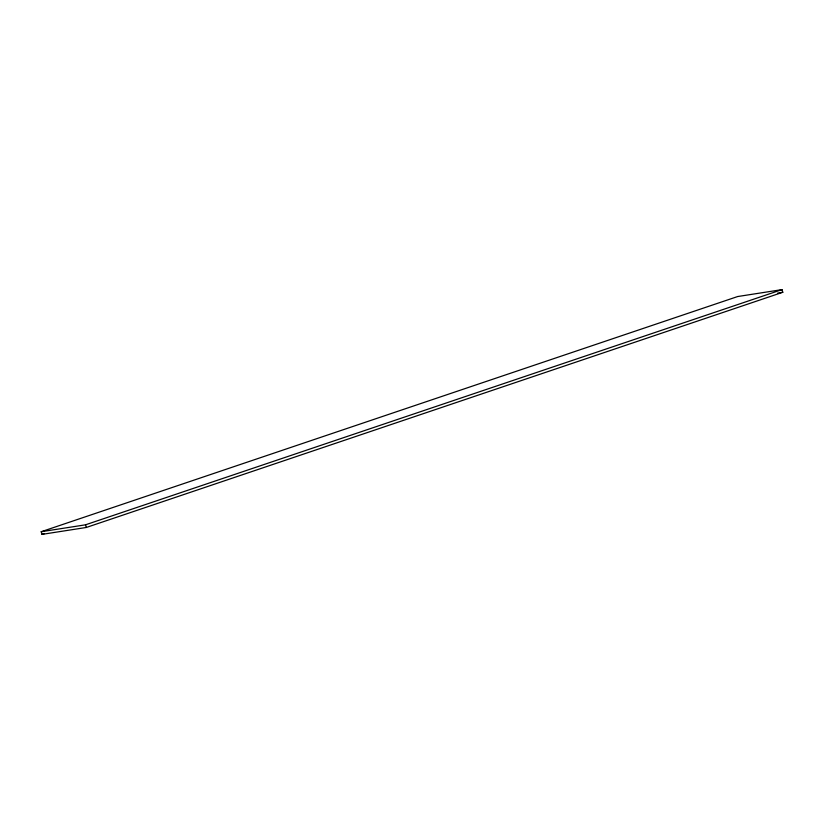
<?xml version="1.0" encoding="UTF-8"?>
<svg xmlns="http://www.w3.org/2000/svg" width="824" height="824" viewBox="0 0 824 824"><rect width="100%" height="100%" fill="white"/><g stroke="black" fill="none" stroke-linecap="round" stroke-linejoin="round"><path stroke-width="1.24" d="M41.2 531.727L737.676 296.537L781.976 289.626L782.8 292.273L86.324 527.463L42.024 534.374L41.2 531.727L85.5 524.816L781.976 289.626M42.024 534.374L44.465 533.55M777.732 293.066L782.8 292.273M85.5 524.816L86.324 527.463"/></g></svg>
